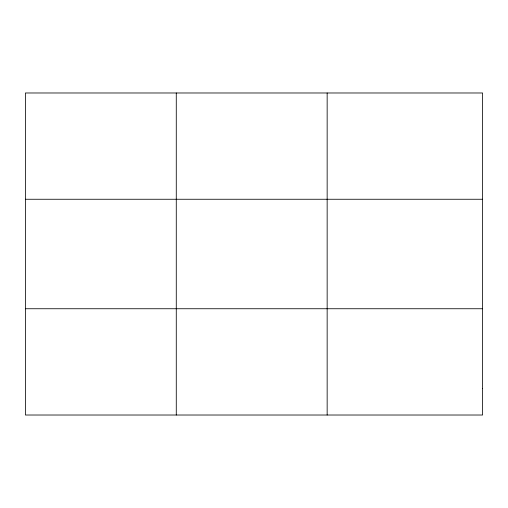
<?xml version="1.0" encoding="UTF-8"?>
<svg xmlns="http://www.w3.org/2000/svg" width="508" height="508" viewBox="0 0 508 508"><rect width="100%" height="100%" fill="white"/><g stroke="black" fill="none" stroke-linecap="round" stroke-linejoin="round"><path stroke-width="0.76" d="M176.276 415.017L176.276 92.983M327.152 415.017L327.152 92.983M25.4 199.257L482.6 199.257M25.4 308.743L482.6 308.743M482.6 388.449L482.6 415.017L25.4 415.017L25.4 92.983L482.6 92.983L482.6 388.449"/></g></svg>
